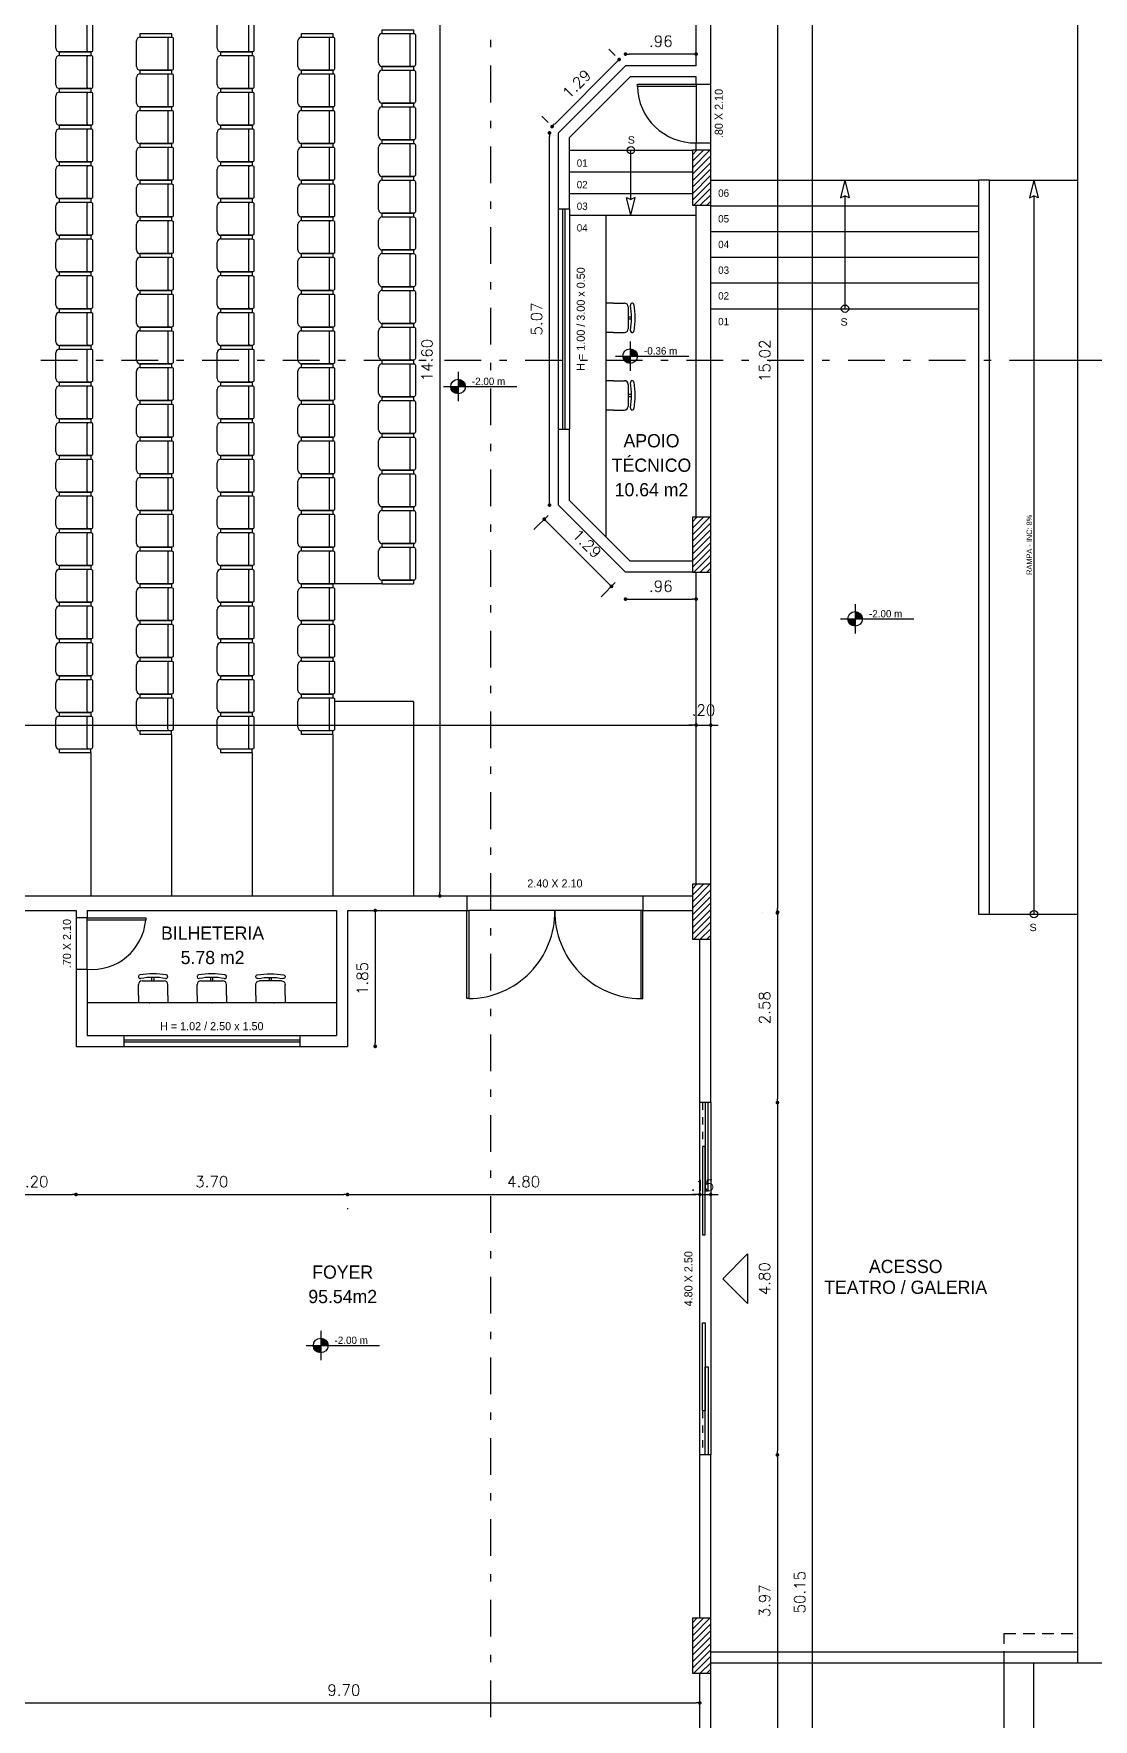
# Model space of a CAD drawing. Header units: millimetres. Extents: x 387 to 811, y 539 to 827.
# Drawn here: x 523.72 to 538.16, y 772.14 to 795.11 of the extents above; entities that cross this region are included whole.
import ezdxf
from ezdxf.enums import TextEntityAlignment as Align

# ---------------------------------------------------------------- set-up
doc = ezdxf.new("R2010")
doc.units = ezdxf.units.MM
doc.linetypes.add('DASHDOT', pattern=[1, 0.5, -0.25, 0, -0.25])
doc.linetypes.add('HIDDEN', pattern=[9.525, 6.35, -3.175])
for name, color, linetype in [('7', 8, 'Continuous'), ('ESQUADRIAS', 6, 'Continuous'), ('LINHA DE CORTE', 1, 'DASHDOT'), ('LINHA FINA', 8, 'Continuous'), ('MOBILIARIO', 3, 'Continuous'), ('parede vista', 2, 'Continuous'), ('PAREDES EM CORTE', 5, 'Continuous'), ('pilar', 4, 'Continuous'), ('PROJEÇÕES', 8, 'HIDDEN'), ('SIMBOLOS', 4, 'Continuous'), ('TEXTO', 4, 'Continuous'), ('TEXTO 1', 4, 'Continuous')]:
    doc.layers.add(name, color=color, linetype=linetype)
doc.styles.add('ROMANS', font='romans')
doc.dimstyles.new('Cotas_trabalho', dxfattribs={"dimtxt": 0.15, "dimasz": 0.05, "dimexe": 0.2, "dimexo": 0.2, "dimgap": 0.1, "dimtad": 1, "dimzin": 4, "dimdsep": 46, "dimtxsty": 'ROMANS', "dimblk": 'DOT', "dimcen": 0.5, "dimclrd": 256, "dimclre": 256, "dimclrt": 256, "dimadec": 0, "dimazin": 0, "dimtfac": 0.666667, "dimtmove": 2, "dimatfit": 0, "dimldrblk": 'DOT', "dimfxl": 1, "dimtolj": 1, "dimtzin": 4, "dimarcsym": 0})

# ---------------------------------------------------------------- blocks, each defined once
blk = doc.blocks.new('poltrona')
at = {"layer": 'MOBILIARIO'}
for p, q in [((373.148, 85.2), (373.148, 85.25)), ((373.148, 85.25), (373.574, 85.25)), ((373.148, 85.2), (373.574, 85.2)), ((373.148, 85.2), (373.148, 85.2)), ((373.574, 85.25), (373.574, 85.2)), ((373.098, 84.8), (373.098, 85.15)), ((373.574, 84.75), (373.148, 84.75)), ((373.148, 84.75), (373.148, 84.75))]:
    blk.add_line(p, q, dxfattribs=at)
for points in [[(373.148, 85.2), (373.51, 85.2)], [(373.148, 85.2), (373.51, 85.2)], [(373.598, 84.95), (373.598, 84.941)]]:
    blk.add_lwpolyline(points, dxfattribs=at)
blk.add_lwpolyline([(373.578, 84.75), (373.548, 84.75, -0.414214), (373.528, 84.77), (373.528, 85.18, -0.414214), (373.548, 85.2), (373.578, 85.2, -0.414214), (373.598, 85.18), (373.598, 84.77, -0.414214)], format="xyb", close=True, dxfattribs=at)
for centre, start, end in [((373.148, 85.15), 90, 180), ((373.148, 84.8), 180, 270)]:
    blk.add_arc(centre, 0.05, start, end, dxfattribs=at)
blk = doc.blocks.new('cadeira de escritorio')
at = {"layer": 'MOBILIARIO'}
for p, q in [((595.574, -133.382), (595.724, -133.382)), ((595.774, -133.432), (595.774, -133.732)), ((595.774, -133.567), (595.821, -133.567)), ((595.774, -133.597), (595.821, -133.597)), ((595.574, -133.782), (595.724, -133.782))]:
    blk.add_line(p, q, dxfattribs=at)
for points in [[(595.574, -133.382), (595.474, -133.382)], [(595.574, -133.782), (595.474, -133.782)]]:
    blk.add_lwpolyline(points, dxfattribs=at)
for centre, radius, start, end in [((595.724, -133.432), 0.05, 0, 90), ((595.83, -133.407), 0.025, 10.3399, 190.3399), ((594.871, -133.582), 0.95, 349.6601, 10.3399), ((594.871, -133.582), 1, 349.6601, 10.3399), ((595.724, -133.732), 0.05, 270, 0), ((595.83, -133.757), 0.025, 169.6601, 349.6601)]:
    blk.add_arc(centre, radius, start, end, dxfattribs=at)
blk = doc.blocks.new('_DOT')
at = {"color": 0, "linetype": 'ByBlock'}
blk.add_line((-0.5, 0), (-1, 0), dxfattribs=at)
at = {"color": 0, "linetype": 'ByBlock', "const_width": 0.5}
blk.add_lwpolyline([(-0.25, 0, 1), (0.25, 0, 1)], format="xyb", close=True, dxfattribs=at)
blk = doc.blocks.new('*D95')
at = {"lineweight": -2}
for p, q in [((513.597, 785.686), (532.697, 785.686)), ((513.547, 785.498), (513.547, 785.486))]:
    blk.add_line(p, q, dxfattribs=at)
at = {"layer": 'Defpoints', "color": 0}
for p in [(513.547, 785.698), (532.747, 785.686), (532.747, 785.686)]:
    blk.add_point(p, dxfattribs=at)
at = {"lineweight": -2, "xscale": 0.05, "yscale": 0.05, "zscale": 0.05, "rotation": 180}
blk.add_blockref('_DOT', (513.547, 785.686), dxfattribs=at)
at = {"lineweight": -2, "xscale": 0.05, "yscale": 0.05, "zscale": 0.05}
blk.add_blockref('_DOT', (532.747, 785.686), dxfattribs=at)
at = {"insert": (523.147, 785.861), "char_height": 0.15, "attachment_point": 5, "style": 'ROMANS'}
blk.add_mtext('\\A1;19.20', dxfattribs=at)
blk = doc.blocks.new('*D96')
at = {"lineweight": -2}
for p, q in [((532.697, 785.686), (532.647, 785.686)), ((532.747, 785.686), (532.947, 785.686)), ((532.997, 785.686), (533.047, 785.686))]:
    blk.add_line(p, q, dxfattribs=at)
at = {"layer": 'Defpoints', "color": 0}
for p in [(532.747, 785.686), (532.947, 785.686), (532.947, 785.686)]:
    blk.add_point(p, dxfattribs=at)
at = {"lineweight": -2, "xscale": 0.05, "yscale": 0.05, "zscale": 0.05}
blk.add_blockref('_DOT', (532.747, 785.686), dxfattribs=at)
at = {"lineweight": -2, "xscale": 0.05, "yscale": 0.05, "zscale": 0.05, "rotation": 180}
blk.add_blockref('_DOT', (532.947, 785.686), dxfattribs=at)
at = {"insert": (532.847, 785.891), "char_height": 0.15, "attachment_point": 5, "style": 'ROMANS'}
blk.add_mtext('\\A1;.20', dxfattribs=at)
blk = doc.blocks.new('*D97')
at = {"lineweight": -2}
blk.add_line((533.858, 798.11), (533.858, 783.19), dxfattribs=at)
at = {"layer": 'Defpoints', "color": 0}
for p in [(533.858, 798.16), (533.858, 783.14), (533.858, 783.14)]:
    blk.add_point(p, dxfattribs=at)
at = {"lineweight": -2, "xscale": 0.05, "yscale": 0.05, "zscale": 0.05}
for p, rotation in [((533.858, 798.16), 90), ((533.858, 783.14), 270)]:
    blk.add_blockref('_DOT', p, dxfattribs=dict(at, rotation=rotation))
at = {"insert": (533.683, 790.65), "char_height": 0.15, "attachment_point": 5, "rotation": 90, "style": 'ROMANS'}
blk.add_mtext('\\A1;15.02', dxfattribs=at)
blk = doc.blocks.new('*D98')
at = {"lineweight": -2}
blk.add_line((532.697, 794.829), (531.835, 794.829), dxfattribs=at)
at = {"layer": 'Defpoints', "color": 0}
for p in [(531.785, 794.829, 54), (531.785, 794.829), (532.747, 794.829, 54)]:
    blk.add_point(p, dxfattribs=at)
at = {"lineweight": -2, "xscale": 0.05, "yscale": 0.05, "zscale": 0.05, "rotation": 180}
blk.add_blockref('_DOT', (531.785, 794.829), dxfattribs=at)
at = {"lineweight": -2, "xscale": 0.05, "yscale": 0.05, "zscale": 0.05}
blk.add_blockref('_DOT', (532.747, 794.829), dxfattribs=at)
at = {"insert": (532.266, 795.004), "char_height": 0.15, "attachment_point": 5, "style": 'ROMANS'}
blk.add_mtext('\\A1;.96', dxfattribs=at)
blk = doc.blocks.new('*D99')
at = {"lineweight": -2}
blk.add_line((531.835, 787.404), (532.697, 787.404), dxfattribs=at)
at = {"layer": 'Defpoints', "color": 0}
for p in [(531.785, 787.404, 54), (532.747, 787.404, 54), (532.747, 787.404)]:
    blk.add_point(p, dxfattribs=at)
at = {"lineweight": -2, "xscale": 0.05, "yscale": 0.05, "zscale": 0.05, "rotation": 180}
blk.add_blockref('_DOT', (531.785, 787.404), dxfattribs=at)
at = {"lineweight": -2, "xscale": 0.05, "yscale": 0.05, "zscale": 0.05}
blk.add_blockref('_DOT', (532.747, 787.404), dxfattribs=at)
at = {"insert": (532.266, 787.579), "char_height": 0.15, "attachment_point": 5, "style": 'ROMANS'}
blk.add_mtext('\\A1;.96', dxfattribs=at)
blk = doc.blocks.new('*D100')
at = {"lineweight": -2}
for p, q in [((530.729, 788.543), (530.537, 788.351)), ((531.558, 787.613), (530.714, 788.457)), ((531.644, 787.628), (531.452, 787.436))]:
    blk.add_line(p, q, dxfattribs=at)
at = {"layer": 'Defpoints', "color": 0}
for p in [(530.87, 788.684, 54), (530.678, 788.492), (531.785, 787.769, 54)]:
    blk.add_point(p, dxfattribs=at)
at = {"lineweight": -2, "xscale": 0.05, "yscale": 0.05, "zscale": 0.05}
for p, rotation in [((530.678, 788.492), 135), ((531.593, 787.577), 315)]:
    blk.add_blockref('_DOT', p, dxfattribs=dict(at, rotation=rotation))
at = {"insert": (531.259, 788.158), "char_height": 0.15, "attachment_point": 5, "rotation": 315, "style": 'ROMANS'}
blk.add_mtext('\\A1;1.29', dxfattribs=at)
blk = doc.blocks.new('*D101')
at = {"lineweight": -2}
for p, q in [((531.644, 794.811), (531.557, 794.897)), ((530.82, 793.876), (531.664, 794.72)), ((530.729, 793.896), (530.643, 793.982))]:
    blk.add_line(p, q, dxfattribs=at)
at = {"layer": 'Defpoints', "color": 0}
for p in [(531.699, 794.755), (531.785, 794.669, 54), (530.87, 793.755, 54)]:
    blk.add_point(p, dxfattribs=at)
at = {"lineweight": -2, "xscale": 0.05, "yscale": 0.05, "zscale": 0.05}
for p, rotation in [((531.699, 794.755), 45), ((530.784, 793.841), 225)]:
    blk.add_blockref('_DOT', p, dxfattribs=dict(at, rotation=rotation))
at = {"insert": (531.118, 794.422), "char_height": 0.15, "attachment_point": 5, "rotation": 45, "style": 'ROMANS'}
blk.add_mtext('\\A1;1.29', dxfattribs=at)
blk = doc.blocks.new('*D102')
at = {"lineweight": -2}
blk.add_line((530.749, 788.734), (530.749, 793.705), dxfattribs=at)
at = {"layer": 'Defpoints', "color": 0}
for p in [(530.749, 793.755, 54), (530.749, 793.755), (530.749, 788.684, 54)]:
    blk.add_point(p, dxfattribs=at)
at = {"lineweight": -2, "xscale": 0.05, "yscale": 0.05, "zscale": 0.05}
for p, rotation in [((530.749, 793.755), 90), ((530.749, 788.684), 270)]:
    blk.add_blockref('_DOT', p, dxfattribs=dict(at, rotation=rotation))
at = {"insert": (530.574, 791.219), "char_height": 0.15, "attachment_point": 5, "rotation": 90, "style": 'ROMANS'}
blk.add_mtext('\\A1;5.07', dxfattribs=at)
blk = doc.blocks.new('*D103')
at = {"lineweight": -2}
for p, q in [((533.658, 783.128), (533.655, 783.128)), ((533.855, 783.078), (533.855, 780.594))]:
    blk.add_line(p, q, dxfattribs=at)
at = {"layer": 'Defpoints', "color": 0}
for p in [(533.858, 783.128), (533.855, 780.544), (533.855, 780.544)]:
    blk.add_point(p, dxfattribs=at)
at = {"lineweight": -2, "xscale": 0.05, "yscale": 0.05, "zscale": 0.05}
for p, rotation in [((533.855, 783.128), 90), ((533.855, 780.544), 270)]:
    blk.add_blockref('_DOT', p, dxfattribs=dict(at, rotation=rotation))
at = {"insert": (533.68, 781.836), "char_height": 0.15, "attachment_point": 5, "rotation": 90, "style": 'ROMANS'}
blk.add_mtext('\\A1;2.58', dxfattribs=at)
blk = doc.blocks.new('*D104')
at = {"lineweight": -2}
blk.add_line((533.855, 780.494), (533.855, 775.794), dxfattribs=at)
at = {"layer": 'Defpoints', "color": 0}
for p in [(533.855, 780.544), (533.855, 775.744), (533.855, 775.744)]:
    blk.add_point(p, dxfattribs=at)
at = {"lineweight": -2, "xscale": 0.05, "yscale": 0.05, "zscale": 0.05}
for p, rotation in [((533.855, 780.544), 90), ((533.855, 775.744), 270)]:
    blk.add_blockref('_DOT', p, dxfattribs=dict(at, rotation=rotation))
at = {"insert": (533.68, 778.144), "char_height": 0.15, "attachment_point": 5, "rotation": 90, "style": 'ROMANS'}
blk.add_mtext('\\A1;4.80', dxfattribs=at)
blk = doc.blocks.new('*D105')
at = {"lineweight": -2}
blk.add_line((533.855, 775.694), (533.855, 771.819), dxfattribs=at)
at = {"layer": 'Defpoints', "color": 0}
for p in [(533.855, 775.744), (533.855, 771.769), (533.855, 771.769)]:
    blk.add_point(p, dxfattribs=at)
at = {"lineweight": -2, "xscale": 0.05, "yscale": 0.05, "zscale": 0.05}
for p, rotation in [((533.855, 775.744), 90), ((533.855, 771.769), 270)]:
    blk.add_blockref('_DOT', p, dxfattribs=dict(at, rotation=rotation))
at = {"insert": (533.68, 773.757), "char_height": 0.15, "attachment_point": 5, "rotation": 90, "style": 'ROMANS'}
blk.add_mtext('\\A1;3.97', dxfattribs=at)
blk = doc.blocks.new('*D116')
at = {"lineweight": -2}
blk.add_line((534.335, 748.059), (534.335, 798.11), dxfattribs=at)
at = {"layer": 'Defpoints', "color": 0}
for p in [(534.335, 798.16, 54), (534.335, 798.16), (534.335, 748.009, 54)]:
    blk.add_point(p, dxfattribs=at)
at = {"lineweight": -2, "xscale": 0.05, "yscale": 0.05, "zscale": 0.05}
for p, rotation in [((534.335, 798.16), 90), ((534.335, 748.009), 270)]:
    blk.add_blockref('_DOT', p, dxfattribs=dict(at, rotation=rotation))
at = {"insert": (534.16, 773.873), "char_height": 0.15, "attachment_point": 5, "rotation": 90, "style": 'ROMANS'}
blk.add_mtext('\\A1;50.15', dxfattribs=at)
blk = doc.blocks.new('*D128')
at = {"lineweight": -2}
blk.add_line((523.147, 772.365), (532.747, 772.365), dxfattribs=at)
at = {"layer": 'Defpoints', "color": 0}
for p in [(523.097, 772.365, 54), (532.797, 772.365, 54), (532.797, 772.365)]:
    blk.add_point(p, dxfattribs=at)
at = {"lineweight": -2, "xscale": 0.05, "yscale": 0.05, "zscale": 0.05, "rotation": 180}
blk.add_blockref('_DOT', (523.097, 772.365), dxfattribs=at)
at = {"lineweight": -2, "xscale": 0.05, "yscale": 0.05, "zscale": 0.05}
blk.add_blockref('_DOT', (532.797, 772.365), dxfattribs=at)
at = {"insert": (527.947, 772.54), "char_height": 0.15, "attachment_point": 5, "style": 'ROMANS'}
blk.add_mtext('\\A1;9.70', dxfattribs=at)
blk = doc.blocks.new('*D137')
at = {"lineweight": -2}
blk.add_line((523.147, 779.292), (524.247, 779.292), dxfattribs=at)
at = {"layer": 'Defpoints', "color": 0}
for p in [(523.097, 779.292), (524.297, 779.292), (524.297, 779.292)]:
    blk.add_point(p, dxfattribs=at)
at = {"lineweight": -2, "xscale": 0.05, "yscale": 0.05, "zscale": 0.05, "rotation": 180}
blk.add_blockref('_DOT', (523.097, 779.292), dxfattribs=at)
at = {"lineweight": -2, "xscale": 0.05, "yscale": 0.05, "zscale": 0.05}
blk.add_blockref('_DOT', (524.297, 779.292), dxfattribs=at)
at = {"insert": (523.697, 779.467), "char_height": 0.15, "attachment_point": 5, "style": 'ROMANS'}
blk.add_mtext('\\A1;1.20', dxfattribs=at)
blk = doc.blocks.new('*D138')
at = {"lineweight": -2}
for p, q in [((524.347, 779.292), (527.947, 779.292)), ((527.997, 779.104), (527.997, 779.092))]:
    blk.add_line(p, q, dxfattribs=at)
at = {"layer": 'Defpoints', "color": 0}
for p in [(524.297, 779.292), (527.997, 779.304), (527.997, 779.292)]:
    blk.add_point(p, dxfattribs=at)
at = {"lineweight": -2, "xscale": 0.05, "yscale": 0.05, "zscale": 0.05, "rotation": 180}
blk.add_blockref('_DOT', (524.297, 779.292), dxfattribs=at)
at = {"lineweight": -2, "xscale": 0.05, "yscale": 0.05, "zscale": 0.05}
blk.add_blockref('_DOT', (527.997, 779.292), dxfattribs=at)
at = {"insert": (526.147, 779.467), "char_height": 0.15, "attachment_point": 5, "style": 'ROMANS'}
blk.add_mtext('\\A1;3.70', dxfattribs=at)
blk = doc.blocks.new('*D139')
at = {"lineweight": -2}
blk.add_line((528.047, 779.292), (532.747, 779.292), dxfattribs=at)
at = {"layer": 'Defpoints', "color": 0}
for p in [(527.997, 779.292), (532.797, 779.292), (532.797, 779.292)]:
    blk.add_point(p, dxfattribs=at)
at = {"lineweight": -2, "xscale": 0.05, "yscale": 0.05, "zscale": 0.05, "rotation": 180}
blk.add_blockref('_DOT', (527.997, 779.292), dxfattribs=at)
at = {"lineweight": -2, "xscale": 0.05, "yscale": 0.05, "zscale": 0.05}
blk.add_blockref('_DOT', (532.797, 779.292), dxfattribs=at)
at = {"insert": (530.397, 779.467), "char_height": 0.15, "attachment_point": 5, "style": 'ROMANS'}
blk.add_mtext('\\A1;4.80', dxfattribs=at)
blk = doc.blocks.new('*D140')
at = {"lineweight": -2}
for p, q in [((532.747, 779.292), (532.697, 779.292)), ((532.797, 779.292), (532.947, 779.292)), ((532.997, 779.292), (533.047, 779.292))]:
    blk.add_line(p, q, dxfattribs=at)
at = {"layer": 'Defpoints', "color": 0}
for p in [(532.797, 779.292), (532.947, 779.292), (532.947, 779.292)]:
    blk.add_point(p, dxfattribs=at)
at = {"lineweight": -2, "xscale": 0.05, "yscale": 0.05, "zscale": 0.05}
blk.add_blockref('_DOT', (532.797, 779.292), dxfattribs=at)
at = {"lineweight": -2, "xscale": 0.05, "yscale": 0.05, "zscale": 0.05, "rotation": 180}
blk.add_blockref('_DOT', (532.947, 779.292), dxfattribs=at)
at = {"insert": (532.832, 779.419), "char_height": 0.15, "attachment_point": 5, "style": 'ROMANS'}
blk.add_mtext('\\A1;.15', dxfattribs=at)
blk = doc.blocks.new('*D142')
at = {"lineweight": -2}
blk.add_line((528.374, 783.11), (528.374, 781.36), dxfattribs=at)
at = {"layer": 'Defpoints', "color": 0}
for p in [(528.374, 783.16, 54), (528.374, 781.31, 54), (528.374, 781.31)]:
    blk.add_point(p, dxfattribs=at)
at = {"lineweight": -2, "xscale": 0.05, "yscale": 0.05, "zscale": 0.05}
for p, rotation in [((528.374, 783.16), 90), ((528.374, 781.31), 270)]:
    blk.add_blockref('_DOT', p, dxfattribs=dict(at, rotation=rotation))
at = {"insert": (528.199, 782.235), "char_height": 0.15, "attachment_point": 5, "rotation": 90, "style": 'ROMANS'}
blk.add_mtext('\\A1;1.85', dxfattribs=at)
blk = doc.blocks.new('*D298')
at = {"lineweight": -2}
blk.add_line((529.255, 797.91), (529.255, 783.41), dxfattribs=at)
at = {"layer": 'Defpoints', "color": 0}
for p in [(529.255, 797.96, 54), (529.255, 783.36, 54), (529.255, 783.36)]:
    blk.add_point(p, dxfattribs=at)
at = {"lineweight": -2, "xscale": 0.05, "yscale": 0.05, "zscale": 0.05}
for p, rotation in [((529.255, 797.96), 90), ((529.255, 783.36), 270)]:
    blk.add_blockref('_DOT', p, dxfattribs=dict(at, rotation=rotation))
at = {"insert": (529.08, 790.66), "char_height": 0.15, "attachment_point": 5, "rotation": 90, "style": 'ROMANS'}
blk.add_mtext('\\A1;14.60', dxfattribs=at)

msp = doc.modelspace()

# ---------------------------------------------------------------- hatches: boundary and pattern name
at = {"layer": 'pilar'}
h = msp.add_hatch(dxfattribs=at)
h.set_pattern_fill('ANSI31', color=8, scale=0.5, style=0)
h.set_pattern_definition([(45, (-554.82625, 872.57177), (-0.044194174, 0.044194174), [])])
h.paths.add_polyline_path([(532.947, 793.519), (532.697, 793.519), (532.697, 792.769), (532.947, 792.769)])
h = msp.add_hatch(dxfattribs=at)
h.set_pattern_fill('ANSI31', color=8, scale=0.5, style=0)
h.set_pattern_definition([(45, (-554.82625, 867.57177), (-0.044194174, 0.044194174), [])])
h.paths.add_polyline_path([(532.947, 788.519), (532.697, 788.519), (532.697, 787.769), (532.947, 787.769)])
h = msp.add_hatch(dxfattribs=at)
h.set_pattern_fill('ANSI31', color=8, scale=0.5, style=0)
h.set_pattern_definition([(45, (-554.82625, 862.57177), (-0.044194174, 0.044194174), [])])
h.paths.add_polyline_path([(532.947, 783.519), (532.697, 783.519), (532.697, 782.769), (532.947, 782.769)])
h = msp.add_hatch(dxfattribs=at)
h.set_pattern_fill('ANSI31', color=8, scale=0.5, style=0)
h.set_pattern_definition([(45, (-554.82625, 852.57177), (-0.044194174, 0.044194174), [])])
h.paths.add_polyline_path([(532.947, 773.519), (532.697, 773.519), (532.697, 772.769), (532.947, 772.769)])
at = {"layer": 'SIMBOLOS'}
h = msp.add_hatch(color=256, dxfattribs=at)
h.dxf.hatch_style = 1
h.paths.add_polyline_path([(531.848, 790.714), (531.748, 790.714, 0.414214), (531.848, 790.614)])
h.paths.add_polyline_path([(531.848, 790.814), (531.848, 790.714), (531.948, 790.714, 0.414214)])
h = msp.add_hatch(color=256, dxfattribs=at)
h.dxf.hatch_style = 1
h.paths.add_polyline_path([(529.503, 790.299), (529.403, 790.299, 0.414214), (529.503, 790.199)])
h.paths.add_polyline_path([(529.503, 790.399), (529.503, 790.299), (529.603, 790.299, 0.414214)])
h = msp.add_hatch(color=256, dxfattribs=at)
h.dxf.hatch_style = 1
h.paths.add_polyline_path([(534.914, 787.134), (534.814, 787.134, 0.414214), (534.914, 787.034)])
h.paths.add_polyline_path([(534.914, 787.234), (534.914, 787.134), (535.014, 787.134, 0.414214)])
h = msp.add_hatch(color=256, dxfattribs=at)
h.dxf.hatch_style = 1
h.paths.add_polyline_path([(527.631, 777.235), (527.531, 777.235, 0.414214), (527.631, 777.135)])
h.paths.add_polyline_path([(527.631, 777.335), (527.631, 777.235), (527.731, 777.235, 0.414214)])

# ---------------------------------------------------------------- linework, layer by layer
for p in [(525.297, 781.902, 54), (526.147, 781.902, 54), (526.997, 781.902, 54)]:
    msp.add_point(p)
at = {"layer": '7'}
for p, q in [((532.797, 775.744, 54), (532.797, 780.544, 54)), ((532.947, 780.544, 54), (532.947, 775.744, 54))]:
    msp.add_line(p, q, dxfattribs=at)
at = {"layer": 'ESQUADRIAS'}
for p, q in [((530.93, 789.719, 54), (530.93, 792.719, 54)), ((530.96, 792.719, 54), (530.96, 789.719, 54)), ((524.947, 781.4, 54), (527.347, 781.4, 54)), ((524.947, 781.37, 54), (527.347, 781.37, 54))]:
    msp.add_line(p, q, dxfattribs=at)
at = {"layer": 'ESQUADRIAS', "elevation": 54}
for points in [[(532.747, 794.389), (531.947, 794.389), (531.947, 794.419), (532.747, 794.419)], [(529.622, 783.16), (529.652, 783.16), (529.652, 781.96), (529.622, 781.96)], [(532.022, 783.16), (531.992, 783.16), (531.992, 781.96), (532.022, 781.96)], [(524.447, 783.06), (525.247, 783.06), (525.247, 783.03), (524.447, 783.03)], [(532.872, 780.544), (532.872, 779.344), (532.912, 779.344), (532.912, 780.544)], [(532.832, 779.944), (532.832, 778.744), (532.872, 778.744), (532.872, 779.944)], [(532.832, 776.344), (532.832, 777.544), (532.872, 777.544), (532.872, 776.344)], [(532.872, 775.744), (532.872, 776.944), (532.912, 776.944), (532.912, 775.744)]]:
    msp.add_lwpolyline(points, close=True, dxfattribs=at)
at = {"layer": 'LINHA DE CORTE'}
for p, q in [((529.947, 802.371, 54), (529.947, 731.963, 54)), ((497.417, 790.66, 54), (537.447, 790.66, 54))]:
    msp.add_line(p, q, dxfattribs=at)
at = {"layer": 'LINHA DE CORTE', "color": 0, "linetype": 'Continuous'}
msp.add_line((537.447, 790.66, 54), (540.447, 790.66, 54), dxfattribs=at)
at = {"layer": 'LINHA FINA'}
for p, q in [((532.747, 794.389, 54), (532.747, 793.619, 54)), ((532.947, 793.619, 54), (532.947, 794.419, 54)), ((531.02, 793.519, 54), (532.697, 793.519, 54)), ((531.02, 793.225, 54), (532.697, 793.225, 54)), ((532.947, 793.11, 54), (536.597, 793.11, 54)), ((536.747, 793.11, 54), (537.947, 793.11, 54)), ((531.02, 792.931, 54), (532.697, 792.931, 54)), ((532.947, 792.76, 54), (536.597, 792.76, 54)), ((537.347, 792.897, 54), (537.347, 783.11, 54)), ((531.02, 792.636, 54), (532.747, 792.636, 54)), ((532.947, 792.41, 54), (536.597, 792.41, 54)), ((532.947, 792.06, 54), (536.597, 792.06, 54)), ((532.947, 791.71, 54), (536.597, 791.71, 54)), ((532.947, 791.36, 54), (536.597, 791.36, 54)), ((528.47, 787.61, 54), (527.797, 787.61, 54)), ((528.897, 786.01, 54), (527.82, 786.01, 54)), ((528.897, 786.01, 54), (528.897, 783.36, 54)), ((525.597, 785.56, 54), (525.597, 783.36, 54)), ((527.797, 785.56, 54), (527.797, 783.36, 54)), ((524.497, 785.31, 54), (524.497, 783.36, 54)), ((526.697, 785.31, 54), (526.697, 783.36, 54)), ((529.622, 783.36, 54), (532.022, 783.36, 54)), ((531.992, 783.16, 54), (529.652, 783.16, 54)), ((536.747, 783.11, 54), (537.947, 783.11, 54)), ((524.297, 783.06, 54), (524.297, 782.36, 54)), ((524.447, 782.36, 54), (524.447, 783.03, 54))]:
    msp.add_line(p, q, dxfattribs=at)
for centre, radius, start, end in [((532.732, 794.404, 54), 0.785, 181.0947, 271.0947), ((529.637, 783.145, 54), 1.185, 270.7252, 0.7252), ((532.007, 783.145, 54), 1.185, 179.2748, 269.2748), ((524.512, 783.095, 54), 0.738, 264.9462, 354.9462)]:
    msp.add_arc(centre, radius, start, end, dxfattribs=at)
at = {"layer": 'MOBILIARIO'}
for p, q in [((537.947, 772.91, 54), (537.947, 802.889, 54)), ((531.52, 788.246, 54), (531.52, 792.636, 54)), ((528.47, 787.61, 54), (528.47, 787.66, 54)), ((528.47, 787.66, 54), (528.897, 787.66, 54)), ((528.47, 787.61, 54), (528.897, 787.61, 54)), ((528.47, 787.61, 54), (528.47, 787.61, 54)), ((528.897, 787.66, 54), (528.897, 787.61, 54)), ((525.17, 786.06, 54), (525.17, 786.11, 54)), ((525.17, 786.11, 54), (525.597, 786.11, 54)), ((525.17, 786.06, 54), (525.597, 786.06, 54)), ((525.17, 786.06, 54), (525.17, 786.06, 54)), ((525.597, 786.11, 54), (525.597, 786.06, 54)), ((527.37, 786.06, 54), (527.37, 786.11, 54)), ((527.37, 786.11, 54), (527.797, 786.11, 54)), ((527.37, 786.06, 54), (527.797, 786.06, 54)), ((527.37, 786.06, 54), (527.37, 786.06, 54)), ((527.797, 786.11, 54), (527.797, 786.06, 54)), ((524.07, 785.81, 54), (524.07, 785.86, 54)), ((524.07, 785.86, 54), (524.497, 785.86, 54)), ((524.497, 785.86, 54), (524.497, 785.81, 54)), ((525.12, 785.66, 54), (525.12, 786.01, 54)), ((526.27, 785.81, 54), (526.27, 785.86, 54)), ((526.27, 785.86, 54), (526.697, 785.86, 54)), ((526.697, 785.86, 54), (526.697, 785.81, 54)), ((527.32, 785.66, 54), (527.32, 786.01, 54)), ((524.02, 785.41, 54), (524.02, 785.76, 54)), ((524.07, 785.81, 54), (524.497, 785.81, 54)), ((524.07, 785.81, 54), (524.07, 785.81, 54)), ((525.17, 785.56, 54), (525.17, 785.61, 54)), ((525.597, 785.61, 54), (525.17, 785.61, 54)), ((525.17, 785.61, 54), (525.17, 785.61, 54)), ((525.597, 785.56, 54), (525.597, 785.61, 54)), ((526.22, 785.41, 54), (526.22, 785.76, 54)), ((526.27, 785.81, 54), (526.697, 785.81, 54)), ((526.27, 785.81, 54), (526.27, 785.81, 54)), ((527.37, 785.56, 54), (527.37, 785.61, 54)), ((527.797, 785.61, 54), (527.37, 785.61, 54)), ((527.37, 785.61, 54), (527.37, 785.61, 54)), ((527.797, 785.56, 54), (527.797, 785.61, 54)), ((525.597, 785.56, 54), (525.17, 785.56, 54)), ((527.797, 785.56, 54), (527.37, 785.56, 54)), ((524.07, 785.31, 54), (524.07, 785.36, 54)), ((524.497, 785.36, 54), (524.07, 785.36, 54)), ((524.07, 785.36, 54), (524.07, 785.36, 54)), ((524.497, 785.31, 54), (524.07, 785.31, 54)), ((524.497, 785.31, 54), (524.497, 785.36, 54)), ((526.27, 785.31, 54), (526.27, 785.36, 54)), ((526.697, 785.36, 54), (526.27, 785.36, 54)), ((526.27, 785.36, 54), (526.27, 785.36, 54)), ((526.697, 785.31, 54), (526.27, 785.31, 54)), ((526.697, 785.31, 54), (526.697, 785.36, 54)), ((527.847, 781.902, 54), (524.447, 781.902, 54)), ((532.947, 773.06, 54), (537.947, 773.06, 54)), ((532.947, 772.91, 54), (537.947, 772.91, 54)), ((536.947, 752.061, 54), (536.947, 772.91, 54)), ((537.347, 752.427, 54), (537.347, 772.91, 54)), ((537.947, 772.91, 54), (538.347, 772.91, 54))]:
    msp.add_line(p, q, dxfattribs=at)
at = {"layer": 'MOBILIARIO', "elevation": 54}
msp.add_lwpolyline([(536.597, 783.11), (536.747, 783.11), (536.747, 793.11), (536.597, 793.11)], close=True, dxfattribs=at)
for points in [[(528.47, 787.61), (528.833, 787.61)], [(528.47, 787.61), (528.833, 787.61)], [(525.17, 786.06), (525.533, 786.06)], [(525.17, 786.06), (525.533, 786.06)], [(527.37, 786.06), (527.733, 786.06)], [(527.37, 786.06), (527.733, 786.06)], [(524.07, 785.81), (524.433, 785.81)], [(524.07, 785.81), (524.433, 785.81)], [(526.27, 785.81), (526.633, 785.81)], [(526.27, 785.81), (526.633, 785.81)]]:
    msp.add_lwpolyline(points, dxfattribs=at)
for points in [[(525.6, 785.61), (525.57, 785.61, -0.414214), (525.55, 785.63), (525.55, 786.04, -0.414214), (525.57, 786.06), (525.6, 786.06, -0.414214), (525.62, 786.04), (525.62, 785.63, -0.414214)], [(527.8, 785.61), (527.77, 785.61, -0.414214), (527.75, 785.63), (527.75, 786.04, -0.414214), (527.77, 786.06), (527.8, 786.06, -0.414214), (527.82, 786.04), (527.82, 785.63, -0.414214)], [(524.5, 785.36), (524.47, 785.36, -0.414214), (524.45, 785.38), (524.45, 785.79, -0.414214), (524.47, 785.81), (524.5, 785.81, -0.414214), (524.52, 785.79), (524.52, 785.38, -0.414214)], [(526.7, 785.36), (526.67, 785.36, -0.414214), (526.65, 785.38), (526.65, 785.79, -0.414214), (526.67, 785.81), (526.7, 785.81, -0.414214), (526.72, 785.79), (526.72, 785.38, -0.414214)]]:
    msp.add_lwpolyline(points, format="xyb", close=True, dxfattribs=at)
at = {"layer": 'MOBILIARIO'}
for centre, start, end in [((525.17, 786.01, 54), 90, 180), ((527.37, 786.01, 54), 90, 180), ((524.07, 785.76, 54), 90, 180), ((525.17, 785.66, 54), 180, 270), ((526.27, 785.76, 54), 90, 180), ((527.37, 785.66, 54), 180, 270), ((524.07, 785.41, 54), 180, 270), ((526.27, 785.41, 54), 180, 270)]:
    msp.add_arc(centre, 0.05, start, end, dxfattribs=at)
at = {"layer": 'parede vista'}
for p, q in [((530.87, 789.719, 54), (530.87, 792.719, 54)), ((531.02, 792.719, 54), (531.02, 789.719, 54)), ((524.947, 781.46, 54), (527.347, 781.46, 54)), ((524.947, 781.31, 54), (527.347, 781.31, 54))]:
    msp.add_line(p, q, dxfattribs=at)
at = {"layer": 'PAREDES EM CORTE'}
for p, q in [((532.747, 794.669, 54), (532.747, 797.41, 54)), ((532.947, 794.419, 54), (532.947, 797.41, 54)), ((531.785, 794.669, 54), (530.87, 793.755, 54)), ((532.747, 794.669, 54), (531.785, 794.669, 54)), ((531.847, 794.519, 54), (531.02, 793.693, 54)), ((532.747, 794.519, 54), (531.847, 794.519, 54)), ((532.747, 794.419, 54), (532.747, 794.519, 54)), ((532.747, 794.419, 54), (532.947, 794.419, 54)), ((530.87, 792.719, 54), (530.87, 793.755, 54)), ((531.02, 792.719, 54), (531.02, 793.693, 54)), ((532.747, 793.519, 54), (532.747, 793.619, 54)), ((532.747, 793.619, 54), (532.947, 793.619, 54)), ((532.947, 793.519, 54), (532.947, 793.619, 54)), ((530.87, 792.719, 54), (531.02, 792.719, 54)), ((532.747, 788.519, 54), (532.747, 792.769, 54)), ((532.947, 788.519, 54), (532.947, 792.769, 54)), ((530.87, 788.684, 54), (530.87, 789.719, 54)), ((530.87, 789.719, 54), (531.02, 789.719, 54)), ((531.02, 788.746, 54), (531.02, 789.719, 54)), ((531.785, 787.769, 54), (530.87, 788.684, 54)), ((531.847, 787.919, 54), (531.02, 788.746, 54)), ((532.697, 787.919, 54), (531.847, 787.919, 54)), ((532.697, 787.769, 54), (531.785, 787.769, 54)), ((532.747, 783.519, 54), (532.747, 787.769, 54)), ((532.947, 783.519, 54), (532.947, 787.769, 54)), ((523.322, 783.36, 54), (529.622, 783.36, 54)), ((529.622, 783.36, 54), (529.622, 783.16, 54)), ((532.022, 783.36, 54), (532.697, 783.36, 54)), ((532.022, 783.36, 54), (532.022, 783.16, 54)), ((523.322, 783.16, 54), (524.297, 783.16, 54)), ((524.297, 783.16, 54), (524.297, 783.06, 54)), ((524.447, 783.16, 54), (527.847, 783.16, 54)), ((524.447, 783.16, 54), (524.447, 783.06, 54)), ((527.847, 783.16, 54), (527.847, 781.46, 54)), ((527.997, 783.16, 54), (529.622, 783.16, 54)), ((527.997, 783.16, 54), (527.997, 781.31, 54)), ((532.022, 783.16, 54), (532.697, 783.16, 54)), ((524.447, 783.06, 54), (524.297, 783.06, 54)), ((532.797, 780.544, 54), (532.797, 782.769, 54)), ((532.947, 780.544, 54), (532.947, 782.769, 54)), ((524.297, 782.36, 54), (524.297, 781.31, 54)), ((524.297, 782.36, 54), (524.447, 782.36, 54)), ((524.447, 782.36, 54), (524.447, 781.46, 54)), ((524.297, 781.31, 54), (524.947, 781.31, 54)), ((524.447, 781.46, 54), (524.947, 781.46, 54)), ((524.947, 781.46, 54), (524.947, 781.31, 54)), ((527.347, 781.46, 54), (527.847, 781.46, 54)), ((527.347, 781.46, 54), (527.347, 781.31, 54)), ((527.347, 781.31, 54), (527.997, 781.31, 54)), ((532.947, 780.544, 54), (532.797, 780.544, 54)), ((532.797, 773.519, 54), (532.797, 775.744, 54)), ((532.947, 775.744, 54), (532.797, 775.744, 54)), ((532.947, 773.519, 54), (532.947, 775.744, 54)), ((532.797, 771.769, 54), (532.797, 772.769, 54)), ((532.947, 771.769, 54), (532.947, 772.769, 54))]:
    msp.add_line(p, q, dxfattribs=at)
at = {"layer": 'pilar', "elevation": 54}
for points in [[(532.697, 792.769), (532.947, 792.769), (532.947, 793.519), (532.697, 793.519)], [(532.697, 787.769), (532.947, 787.769), (532.947, 788.519), (532.697, 788.519)], [(532.697, 782.769), (532.947, 782.769), (532.947, 783.519), (532.697, 783.519)], [(532.697, 772.769), (532.947, 772.769), (532.947, 773.519), (532.697, 773.519)]]:
    msp.add_lwpolyline(points, close=True, dxfattribs=at)
at = {"layer": 'PROJEÇÕES', "ltscale": 0.005}
for p, q in [((532.832, 780.544, 54), (532.832, 779.944, 54)), ((532.832, 776.344, 54), (532.832, 775.744, 54))]:
    msp.add_line(p, q, dxfattribs=at)
at = {"layer": 'PROJEÇÕES', "ltscale": 0.025}
for p, q in [((536.947, 773.31, 54), (537.947, 773.31, 54)), ((536.947, 772.91, 54), (536.947, 773.31, 54))]:
    msp.add_line(p, q, dxfattribs=at)
at = {"layer": 'SIMBOLOS'}
for p, q in [((531.848, 790.914, 108), (531.848, 790.514, 108)), ((531.648, 790.714, 108), (532.648, 790.714, 108)), ((529.503, 790.499, 108), (529.503, 790.099, 108)), ((529.303, 790.299, 108), (530.303, 790.299, 108)), ((534.914, 787.334, 54), (534.914, 786.934, 54)), ((534.714, 787.134, 54), (535.714, 787.134, 54)), ((527.631, 777.435, 54), (527.631, 777.035, 54)), ((527.431, 777.235, 54), (528.431, 777.235, 54))]:
    msp.add_line(p, q, dxfattribs=at)
at = {"layer": 'SIMBOLOS', "elevation": 54}
for points in [[(534.772, 793.11), (534.713, 792.872), (534.772, 792.897)], [(534.772, 793.11), (534.832, 792.872), (534.772, 792.897)], [(537.347, 793.11), (537.288, 792.872), (537.347, 792.897)], [(537.347, 793.11), (537.407, 792.872), (537.347, 792.897)], [(531.859, 792.636), (531.799, 792.874), (531.859, 792.849)], [(531.859, 792.636), (531.918, 792.874), (531.859, 792.849)]]:
    msp.add_lwpolyline(points, dxfattribs=at)
at = {"layer": 'SIMBOLOS'}
for centre, radius in [((531.859, 793.519, 54), 0.05), ((534.776, 791.36, 8.103), 0.05), ((531.848, 790.714, 108), 0.1), ((529.503, 790.299, 108), 0.1), ((534.914, 787.134, 54), 0.1), ((537.351, 783.11, 8.103), 0.05), ((527.631, 777.235, 54), 0.1)]:
    msp.add_circle(centre, radius, dxfattribs=at)
at = {"layer": 'TEXTO'}
for p, q in [((531.859, 792.849, 54), (531.859, 793.519, 54)), ((534.772, 792.897, 54), (534.772, 791.36, 54))]:
    msp.add_line(p, q, dxfattribs=at)
at = {"layer": 'TEXTO', "elevation": 54}
msp.add_lwpolyline([(533.109, 778.144), (533.447, 778.482), (533.447, 777.807)], close=True, dxfattribs=at)
msp.add_lwpolyline([(533.109, 778.144), (533.447, 778.482), (533.447, 777.807)], close=True, dxfattribs=at)
at = {"layer": 'TEXTO 1'}
msp.add_line((537.347, 792.897, 54), (537.347, 783.11, 54), dxfattribs=at)

# ---------------------------------------------------------------- block references
at = {"layer": 'MOBILIARIO'}
for name, p in [('poltrona', (150.923, 710.11, 54)), ('poltrona', (153.123, 710.11, 54)), ('poltrona', (152.023, 709.86, 54)), ('poltrona', (154.223, 709.86, 54)), ('poltrona', (155.323, 709.91, 54)), ('poltrona', (150.923, 709.61, 54)), ('poltrona', (153.123, 709.61, 54)), ('poltrona', (152.023, 709.36, 54)), ('poltrona', (154.223, 709.36, 54)), ('poltrona', (155.323, 709.41, 54)), ('poltrona', (150.923, 709.11, 54)), ('poltrona', (153.123, 709.11, 54)), ('poltrona', (152.023, 708.86, 54)), ('poltrona', (154.223, 708.86, 54)), ('poltrona', (155.323, 708.91, 54)), ('poltrona', (150.923, 708.61, 54)), ('poltrona', (153.123, 708.61, 54)), ('poltrona', (155.323, 708.41, 54)), ('poltrona', (152.023, 708.36, 54)), ('poltrona', (154.223, 708.36, 54)), ('poltrona', (150.923, 708.11, 54)), ('poltrona', (153.123, 708.11, 54)), ('poltrona', (152.023, 707.86, 54)), ('poltrona', (154.223, 707.86, 54)), ('poltrona', (155.323, 707.91, 54)), ('poltrona', (150.923, 707.61, 54)), ('poltrona', (153.123, 707.61, 54)), ('poltrona', (152.023, 707.36, 54)), ('poltrona', (154.223, 707.36, 54)), ('poltrona', (155.323, 707.41, 54)), ('poltrona', (150.923, 707.11, 54)), ('poltrona', (153.123, 707.11, 54)), ('poltrona', (152.023, 706.86, 54)), ('poltrona', (154.223, 706.86, 54)), ('poltrona', (155.323, 706.91, 54)), ('poltrona', (150.923, 706.61, 54)), ('poltrona', (153.123, 706.61, 54)), ('poltrona', (152.023, 706.36, 54)), ('poltrona', (154.223, 706.36, 54)), ('poltrona', (155.323, 706.41, 54)), ('poltrona', (150.923, 706.11, 54)), ('poltrona', (153.123, 706.11, 54)), ('cadeira de escritorio', (-63.954, 924.817, 54)), ('poltrona', (152.023, 705.86, 54)), ('poltrona', (154.223, 705.86, 54)), ('poltrona', (155.323, 705.91, 54)), ('poltrona', (150.923, 705.61, 54)), ('poltrona', (153.123, 705.61, 54)), ('poltrona', (155.323, 705.41, 54)), ('poltrona', (152.023, 705.36, 54)), ('poltrona', (154.223, 705.36, 54)), ('poltrona', (150.923, 705.11, 54)), ('poltrona', (153.123, 705.11, 54)), ('cadeira de escritorio', (-63.954, 923.761, 54)), ('poltrona', (152.023, 704.86, 54)), ('poltrona', (154.223, 704.86, 54)), ('poltrona', (155.323, 704.91, 54)), ('poltrona', (150.923, 704.61, 54)), ('poltrona', (153.123, 704.61, 54)), ('poltrona', (152.023, 704.36, 54)), ('poltrona', (154.223, 704.36, 54)), ('poltrona', (155.323, 704.41, 54)), ('poltrona', (150.923, 704.11, 54)), ('poltrona', (153.123, 704.11, 54)), ('poltrona', (152.023, 703.86, 54)), ('poltrona', (154.223, 703.86, 54)), ('poltrona', (155.323, 703.91, 54)), ('poltrona', (150.923, 703.61, 54)), ('poltrona', (153.123, 703.61, 54)), ('poltrona', (152.023, 703.36, 54)), ('poltrona', (154.223, 703.36, 54)), ('poltrona', (155.323, 703.41, 54)), ('poltrona', (150.923, 703.11, 54)), ('poltrona', (153.123, 703.11, 54)), ('poltrona', (155.323, 702.91, 54)), ('poltrona', (152.023, 702.86, 54)), ('poltrona', (154.223, 702.86, 54)), ('poltrona', (150.923, 702.61, 54)), ('poltrona', (153.123, 702.61, 54)), ('poltrona', (152.023, 702.36, 54)), ('poltrona', (154.223, 702.36, 54)), ('poltrona', (150.923, 702.11, 54)), ('poltrona', (153.123, 702.11, 54)), ('poltrona', (152.023, 701.86, 54)), ('poltrona', (154.223, 701.86, 54)), ('poltrona', (150.923, 701.61, 54)), ('poltrona', (153.123, 701.61, 54)), ('poltrona', (152.023, 701.36, 54)), ('poltrona', (154.223, 701.36, 54)), ('poltrona', (150.923, 701.11, 54)), ('poltrona', (153.123, 701.11, 54))]:
    msp.add_blockref(name, p, dxfattribs=at)
at = {"layer": 'MOBILIARIO', "rotation": 90}
for p in [(391.765, 186.429, 54), (392.565, 186.429, 54)]:
    msp.add_blockref('cadeira de escritorio', p, dxfattribs=at)
at = {"layer": 'MOBILIARIO', "xscale": -1, "rotation": 270}
msp.add_blockref('cadeira de escritorio', (660.529, 186.429, 54), dxfattribs=at)

# ---------------------------------------------------------------- texts
at = {"layer": 'SIMBOLOS', "width": 1.1}
for p in [(531.864, 793.609, 54), (534.764, 791.13, 8.103), (537.339, 782.88, 8.103)]:
    msp.add_text('S', height=0.1, dxfattribs=at).set_placement(p, align=Align.CENTER)
at = {"layer": 'SIMBOLOS'}
for s, p in [('-0.36 m', (532.264, 790.735, 108)), ('-2.00 m', (529.919, 790.32, 108)), ('-2.00 m', (535.33, 787.154, 54)), ('-2.00 m', (528.047, 777.256, 54))]:
    msp.add_text(s, height=0.1, dxfattribs=at).set_placement(p, align=Align.CENTER)
at = {"layer": 'TEXTO'}
for s, p in [('.80 X 2.10', (533.056, 794.019, 108)), ('H = 1.00 / 3.00 x 0.50', (531.175, 791.219, 54)), ('.70 X 2.10', (524.173, 782.71, 54)), ('4.80 X 2.50', (532.642, 778.144, 54))]:
    msp.add_text(s, height=0.11, rotation=90, dxfattribs=at).set_placement(p, align=Align.MIDDLE_CENTER)
for s, height, p in [('01', 0.1, (531.195, 793.344, 54)), ('02', 0.1, (531.195, 793.05, 54)), ('06', 0.1, (533.122, 792.935, 54)), ('03', 0.1, (531.195, 792.756, 54)), ('04', 0.1, (531.195, 792.461, 54)), ('05', 0.1, (533.122, 792.585, 54)), ('04', 0.1, (533.122, 792.235, 54)), ('03', 0.1, (533.122, 791.885, 54)), ('02', 0.1, (533.122, 791.535, 54)), ('01', 0.1, (533.122, 791.185, 54)), ('APOIO', 0.18, (532.139, 789.561, 54)), ('TÉCNICO', 0.18, (532.139, 789.228, 54)), ('10.64 m2', 0.18, (532.139, 788.894, 54)), ('2.40 X 2.10', 0.11, (530.823, 783.53, 54)), ('BILHETERIA', 0.18, (526.158, 782.854)), ('5.78 m2', 0.18, (526.158, 782.521)), ('H = 1.02 / 2.50 x 1.50', 0.11, (526.147, 781.585, 54)), ('FOYER', 0.18, (527.931, 778.235, 54)), ('95.54m2', 0.18, (527.931, 777.902, 54))]:
    msp.add_text(s, height=height, dxfattribs=at).set_placement(p, align=Align.MIDDLE_CENTER)
for s, p in [('ACESSO', (535.603, 778.222, 54)), ('TEATRO / GALERIA', (535.603, 777.938, 54))]:
    msp.add_text(s, height=0.18, dxfattribs=at).set_placement(p, align=Align.CENTER)
at = {"layer": 'TEXTO 1'}
msp.add_text('RAMPA - INC: 8%', height=0.075, rotation=90, dxfattribs=at).set_placement((537.325, 788.143, 54), align=Align.CENTER)

# ---------------------------------------------------------------- dimensions: what is measured, and where the dimension line sits
for base, p1, p2, picture, middle in [((533.858, 783.14), (533.858, 798.16), (533.858, 783.14), '*D97', (533.683, 790.65)), ((529.255, 783.36), (529.255, 797.96, 54), (529.255, 783.36, 54), '*D298', (529.08, 790.66)), ((528.374, 781.31), (528.374, 783.16, 54), (528.374, 781.31, 54), '*D142', (528.199, 782.235)), ((533.855, 780.544), (533.858, 783.128), (533.855, 780.544), '*D103', (533.68, 781.836)), ((533.855, 775.744), (533.855, 780.544), (533.855, 775.744), '*D104', (533.68, 778.144)), ((533.85480372, 771.769409706), (533.85480372, 775.744409706), (533.85480372, 771.769409706), '*D105', (533.67980372, 773.756909706))]:
    dim = msp.add_linear_dim(base=base, p1=p1, p2=p2, angle=90, dimstyle='Cotas_trabalho')
    dim.commit()
    dim.dimension.update_dxf_attribs({"geometry": picture, "text_midpoint": middle})
dim = msp.add_linear_dim(base=(534.335, 798.16), p1=(534.335, 748.009, 54), p2=(534.335, 798.16, 54), angle=90, dimstyle='Cotas_trabalho')
dim.commit()
dim.dimension.update_dxf_attribs({"geometry": '*D116', "text_midpoint": (534.16, 773.873), "dimtype": 160})
for base, p1, p2, picture, middle in [((531.785, 794.829), (532.747, 794.829, 54), (531.785, 794.829, 54), '*D98', (532.266, 795.004)), ((532.747, 787.404), (531.785, 787.404, 54), (532.747, 787.404, 54), '*D99', (532.266, 787.579)), ((532.747, 785.686), (513.547, 785.698), (532.747, 785.686), '*D95', (523.147, 785.861)), ((524.297, 779.292), (523.097, 779.292), (524.297, 779.292), '*D137', (523.697, 779.467)), ((527.997, 779.292), (524.297, 779.292), (527.997, 779.304), '*D138', (526.147, 779.467)), ((532.797, 779.292), (527.997, 779.292), (532.797, 779.292), '*D139', (530.397, 779.467)), ((532.797, 772.365), (523.097, 772.365, 54), (532.797, 772.365, 54), '*D128', (527.947, 772.54))]:
    dim = msp.add_linear_dim(base=base, p1=p1, p2=p2, dimstyle='Cotas_trabalho')
    dim.commit()
    dim.dimension.update_dxf_attribs({"geometry": picture, "text_midpoint": middle})
for p1, p2, distance, picture, middle in [((530.87, 793.755, 54), (531.785, 794.669, 54), 0.122, '*D101', (531.118, 794.422)), ((530.749, 788.684, 54), (530.749, 793.755, 54), 0, '*D102', (530.574, 791.219)), ((531.785, 787.769, 54), (530.87, 788.684, 54), 0.271, '*D100', (531.259, 788.158))]:
    dim = msp.add_aligned_dim(p1=p1, p2=p2, distance=distance, dimstyle='Cotas_trabalho')
    dim.commit()
    dim.dimension.update_dxf_attribs({"geometry": picture, "text_midpoint": middle})
for base, p1, p2, picture, middle in [((532.947, 785.686), (532.747, 785.686), (532.947, 785.686), '*D96', (532.847, 785.891)), ((532.947, 779.292), (532.797, 779.292), (532.947, 779.292), '*D140', (532.832, 779.419))]:
    dim = msp.add_linear_dim(base=base, p1=p1, p2=p2, dimstyle='Cotas_trabalho')
    dim.commit()
    dim.dimension.update_dxf_attribs({"geometry": picture, "text_midpoint": middle, "dimtype": 160})

doc.saveas('drawing.dxf')
